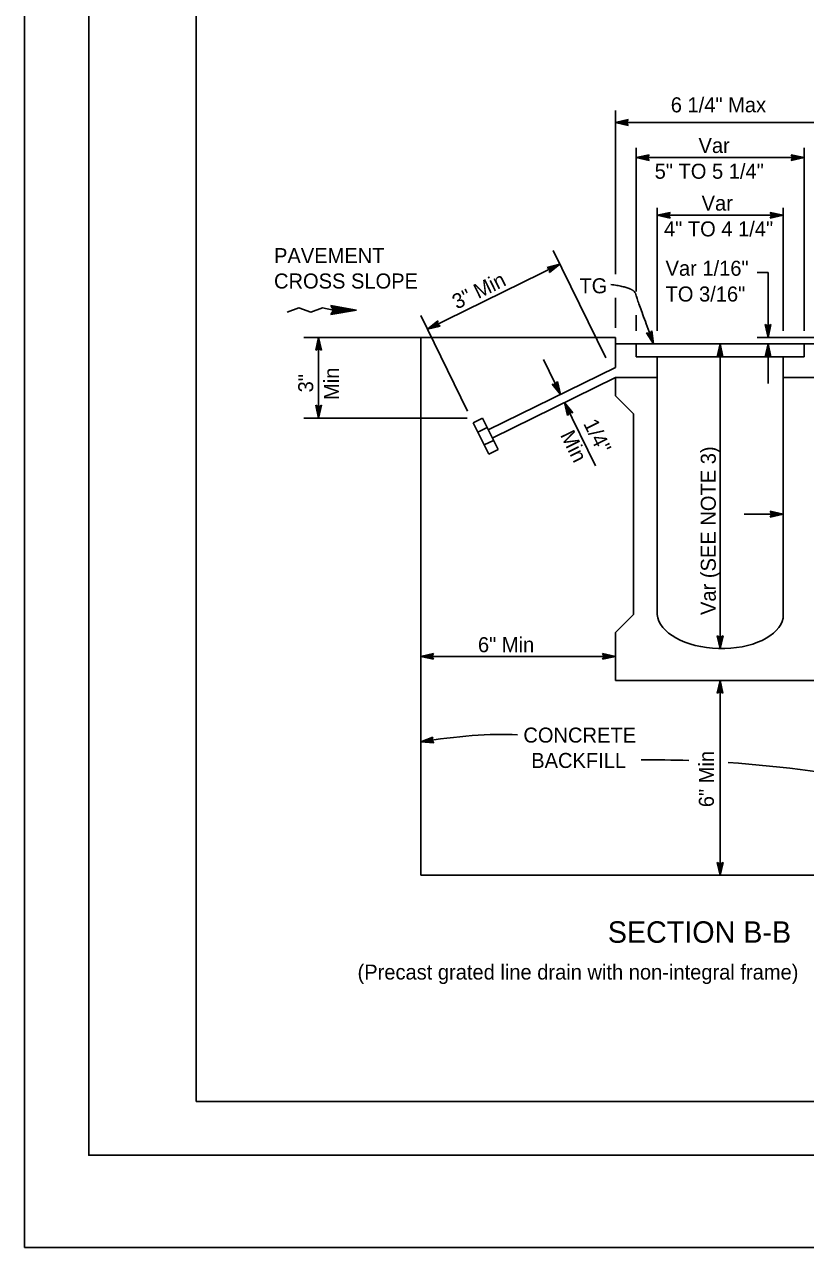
# Model space of a CAD drawing. Extents: x -893 to 867, y -474 to 712.
# Drawn here: x -893 to -529, y -474 to 96 of the extents above; entities that cross this region are included whole.
import ezdxf

# ---------------------------------------------------------------- set-up
doc = ezdxf.new("R2010")
doc.units = 0
for name, color, linetype in [('border_PLOTTING-ELEMENTS', 7, 'Continuous'), ('border_rw_22x34_Cut_Lines', 7, 'Continuous'), ('border_SHEET', 7, 'Continuous'), ('df_DETAIL', 7, 'Continuous'), ('df_DETAIL-anno', 7, 'Continuous'), ('df_FLOW-LINE', 7, 'Continuous')]:
    doc.layers.add(name, color=color, linetype=linetype)

msp = doc.modelspace()

# ---------------------------------------------------------------- linework, layer by layer
at = {"layer": 'border_PLOTTING-ELEMENTS'}
for points in [[(-893.46, -474.04), (866.54, -474.04), (866.54, 711.96), (-893.46, 711.96)], [(-863.46, 668.96), (836.54, 668.96), (836.54, -431.04), (-863.46, -431.04)]]:
    msp.add_lwpolyline(points, close=True, dxfattribs=at)
at = {"layer": 'border_rw_22x34_Cut_Lines'}
msp.add_lwpolyline([(-863.46, 668.96), (836.54, 668.96), (836.54, -431.04), (-863.46, -431.04)], close=True, dxfattribs=at)
at = {"layer": 'border_SHEET'}
for p, q in [((-813.46, -406.05), (-813.46, 643.95)), ((811.54, -406.05), (-813.46, -406.05))]:
    msp.add_line(p, q, dxfattribs=at)
at = {"layer": 'df_DETAIL'}
for p, q in [((-763.21, -50.08), (-618, -50.08)), ((-708.76, -50.08), (-708.76, -300.62)), ((-618, -50.08), (-618, -64.12)), ((-618, -53.11), (-520.33, -53.11)), ((-608.32, -53.11), (-608.32, -59.16)), ((-530.01, -53.11), (-530.01, -59.16)), ((-608.32, -59.16), (-530.01, -59.16)), ((-598.47, -59.16), (-598.47, -179.17)), ((-539.86, -59.16), (-539.86, -180.81)), ((-618, -64.12), (-677.24, -93.16)), ((-618, -68.84), (-675.37, -96.96)), ((-618, -68.84), (-618, -77.31)), ((-618, -68.84), (-598.47, -68.84)), ((-539.86, -68.84), (-520.33, -68.84)), ((-618, -77.31), (-609.63, -85.68)), ((-679.9, -87.72), (-684.24, -89.85)), ((-684.24, -89.85), (-677.05, -104.52)), ((-679.9, -87.72), (-672.71, -102.39)), ((-609.63, -85.68), (-609.63, -179.17)), ((-677.77, -92.07), (-682.11, -94.2)), ((-674.84, -98.05), (-679.19, -100.18)), ((-672.71, -102.39), (-677.05, -104.52)), ((-609.63, -179.17), (-618, -187.54)), ((-618, -187.54), (-618, -209.87)), ((-618, -209.87), (-520.33, -209.87)), ((-708.76, -300.62), (-429.57, -300.62))]:
    msp.add_line(p, q, dxfattribs=at)
msp.add_ellipse((-569.1, -178.88), major_axis=(29.39, -0.54), ratio=0.549308, start_param=3.192476, end_param=6.196947, dxfattribs=at)
at = {"layer": 'df_DETAIL-anno'}
for p, q in [((-618, -20.59), (-618, 55.55)), ((-618, 50.01), (-612, 51.34)), ((-612, 51.34), (-612.8, 50.01)), ((-612, 51.34), (-612, 51.34)), ((-618, 50.01), (-520.33, 50.01)), ((-612, 48.67), (-618, 50.01)), ((-618, 50.01), (-618, 50.01)), ((-612.22, 49.03), (-616.62, 50.01)), ((-616.61, 50.01), (-612.24, 50.98)), ((-615.24, 50.01), (-612.42, 50.64)), ((-612.45, 49.39), (-615.24, 50.01)), ((-613.86, 50.01), (-612.65, 50.28)), ((-612.63, 49.73), (-613.86, 50.01)), ((-612.8, 50.01), (-612, 48.67)), ((-612, 48.67), (-612, 48.67)), ((-608.32, 38.25), (-608.32, -28.69)), ((-608.32, 33.63), (-602.32, 34.96)), ((-606.93, 33.63), (-602.56, 34.6)), ((-605.56, 33.63), (-602.74, 34.26)), ((-602.32, 34.96), (-603.12, 33.63)), ((-602.32, 34.96), (-602.32, 34.96)), ((-535.21, 33.63), (-536.01, 34.97)), ((-536.01, 34.97), (-536.01, 34.97)), ((-536.01, 34.97), (-530.01, 33.63)), ((-535.79, 34.62), (-531.39, 33.63)), ((-535.56, 34.26), (-532.77, 33.63)), ((-530.01, -47.06), (-530.01, 38.25)), ((-608.32, 33.63), (-530.01, 33.63)), ((-602.32, 32.29), (-608.32, 33.63)), ((-608.32, 33.63), (-608.32, 33.63)), ((-602.54, 32.65), (-606.94, 33.63)), ((-602.77, 33.01), (-605.56, 33.63)), ((-604.18, 33.63), (-602.97, 33.9)), ((-602.95, 33.35), (-604.18, 33.63)), ((-603.12, 33.63), (-602.32, 32.29)), ((-602.32, 32.29), (-602.32, 32.29)), ((-530.01, 33.63), (-536.01, 32.3)), ((-536.01, 32.3), (-535.21, 33.63)), ((-536.01, 32.3), (-536.01, 32.3)), ((-531.4, 33.63), (-535.78, 32.66)), ((-532.77, 33.63), (-535.6, 33.01)), ((-535.38, 33.91), (-534.15, 33.63)), ((-534.15, 33.63), (-535.36, 33.37)), ((-530.01, 33.63), (-530.01, 33.63)), ((-598.47, -47.06), (-598.47, 10.33)), ((-598.47, 6.77), (-592.47, 8.1)), ((-598.47, 6.77), (-539.86, 6.77)), ((-592.47, 5.43), (-598.47, 6.77)), ((-598.47, 6.77), (-598.47, 6.77)), ((-592.69, 5.79), (-597.09, 6.77)), ((-597.08, 6.78), (-592.7, 7.74)), ((-595.71, 6.77), (-592.88, 7.4)), ((-592.92, 6.15), (-595.71, 6.77)), ((-594.33, 6.77), (-593.12, 7.04)), ((-593.1, 6.5), (-594.33, 6.77)), ((-592.47, 8.1), (-593.27, 6.77)), ((-593.27, 6.77), (-592.47, 5.43)), ((-592.47, 8.1), (-592.47, 8.1)), ((-545.06, 6.77), (-545.86, 8.11)), ((-545.86, 8.11), (-545.86, 8.11)), ((-545.86, 8.11), (-539.86, 6.77)), ((-539.86, 6.77), (-545.86, 5.44)), ((-545.86, 5.44), (-545.06, 6.77)), ((-545.65, 7.76), (-541.24, 6.77)), ((-541.26, 6.77), (-545.63, 5.8)), ((-542.63, 6.78), (-545.45, 6.15)), ((-545.41, 7.4), (-542.63, 6.78)), ((-545.24, 7.05), (-544.01, 6.78)), ((-544.01, 6.78), (-545.22, 6.51)), ((-539.86, -47.06), (-539.86, 10.33)), ((-539.86, 6.77), (-539.86, 6.77)), ((-592.47, 5.43), (-592.47, 5.43)), ((-545.86, 5.44), (-545.86, 5.44)), ((-647.01, -9.66), (-622.53, -59.6)), ((-643.89, -16.03), (-705.6, -46.28)), ((-649.87, -17.47), (-643.89, -16.03)), ((-649.52, -17.69), (-645.13, -16.64)), ((-643.89, -16.03), (-648.69, -19.87)), ((-645.14, -16.65), (-648.64, -19.44)), ((-643.89, -16.03), (-643.89, -16.03)), ((-648.56, -18.32), (-649.87, -17.47)), ((-649.87, -17.47), (-649.87, -17.47)), ((-649.15, -17.91), (-646.37, -17.24)), ((-648.84, -18.15), (-647.61, -17.85)), ((-648.69, -19.87), (-648.56, -18.32)), ((-648.69, -19.87), (-648.69, -19.87)), ((-646.37, -17.24), (-648.63, -19.05)), ((-647.61, -17.85), (-648.58, -18.62)), ((-551.93, -19.92), (-546.83, -19.92)), ((-546.83, -50.08), (-546.83, -19.92)), ((-618, -45.67), (-618, -31.66)), ((-608.32, -39.75), (-608.32, -47.06)), ((-708.72, -39.92), (-686.91, -84.42)), ((-705.6, -46.28), (-700.8, -42.45)), ((-699.63, -44.84), (-705.6, -46.28)), ((-699.98, -44.62), (-704.37, -45.67)), ((-704.36, -45.67), (-700.86, -42.87)), ((-703.12, -45.07), (-700.86, -43.26)), ((-700.35, -44.4), (-703.12, -45.07)), ((-701.88, -44.46), (-700.91, -43.69)), ((-700.66, -44.17), (-701.88, -44.46)), ((-700.8, -42.45), (-700.94, -43.99)), ((-700.94, -43.99), (-699.63, -44.84)), ((-700.8, -42.45), (-700.8, -42.45)), ((-699.63, -44.84), (-699.63, -44.84)), ((-546.83, -50.08), (-548.16, -44.08)), ((-548.16, -44.08), (-548.16, -44.08)), ((-548.16, -44.08), (-546.83, -44.88)), ((-546.83, -48.69), (-547.8, -44.32)), ((-546.82, -47.32), (-547.45, -44.49)), ((-546.82, -45.94), (-547.09, -44.73)), ((-546.83, -44.88), (-545.49, -44.08)), ((-545.49, -44.08), (-546.83, -50.08)), ((-545.84, -44.3), (-546.83, -48.7)), ((-546.2, -44.53), (-546.82, -47.32)), ((-546.55, -44.71), (-546.82, -45.94)), ((-545.49, -44.08), (-545.49, -44.08)), ((-757.67, -56.08), (-756.33, -50.08)), ((-756.33, -50.08), (-756.33, -87.72)), ((-756.33, -50.08), (-756.33, -50.08)), ((-756.33, -50.08), (-755, -56.08)), ((-705.6, -46.28), (-705.6, -46.28)), ((-601.98, -48.24), (-603.51, -47.95)), ((-603.51, -47.95), (-603.51, -47.95)), ((-603.51, -47.95), (-600.16, -53.11)), ((-603.1, -48.03), (-600.64, -51.82)), ((-602.68, -48.13), (-601.13, -50.52)), ((-602.3, -48.17), (-601.61, -49.23)), ((-601.01, -47.02), (-601.98, -48.24)), ((-601.61, -49.23), (-601.78, -48)), ((-601.13, -50.52), (-601.53, -47.65)), ((-600.64, -51.8), (-601.26, -47.37)), ((-600.16, -53.11), (-601.01, -47.02)), ((-601.01, -47.02), (-601.01, -47.02)), ((-524.17, -50.08), (-551.93, -50.08)), ((-546.83, -50.08), (-546.83, -50.08)), ((-756.33, -55.28), (-757.67, -56.08)), ((-757.67, -56.08), (-757.67, -56.08)), ((-757.31, -55.87), (-756.33, -51.46)), ((-756.95, -55.63), (-756.33, -52.85)), ((-756.61, -55.46), (-756.33, -54.23)), ((-756.33, -51.47), (-755.36, -55.85)), ((-756.33, -52.85), (-755.7, -55.67)), ((-756.33, -54.23), (-756.06, -55.44)), ((-755, -56.08), (-756.33, -55.28)), ((-755, -56.08), (-755, -56.08)), ((-600.16, -53.11), (-600.16, -53.11)), ((-570.51, -59.11), (-569.17, -53.11)), ((-570.15, -58.89), (-569.17, -54.49)), ((-569.79, -58.66), (-569.17, -55.87)), ((-569.17, -53.11), (-569.17, -195.04)), ((-569.17, -53.11), (-569.17, -53.11)), ((-569.17, -53.11), (-567.84, -59.11)), ((-569.17, -55.87), (-568.54, -58.7)), ((-569.16, -54.5), (-568.2, -58.87)), ((-548.17, -59.11), (-546.83, -53.11)), ((-547.81, -58.89), (-546.83, -54.49)), ((-547.45, -58.66), (-546.83, -55.87)), ((-546.83, -71.53), (-546.83, -53.11)), ((-546.83, -53.11), (-546.83, -53.11)), ((-546.83, -53.11), (-545.5, -59.11)), ((-546.83, -55.87), (-546.2, -58.7)), ((-546.82, -54.5), (-545.86, -58.87)), ((-651.57, -60.36), (-643.58, -76.66)), ((-569.17, -58.31), (-570.51, -59.11)), ((-570.51, -59.11), (-570.51, -59.11)), ((-569.45, -58.48), (-569.17, -57.25)), ((-569.17, -57.25), (-568.9, -58.46)), ((-567.84, -59.11), (-569.17, -58.31)), ((-567.84, -59.11), (-567.84, -59.11)), ((-546.83, -58.31), (-548.17, -59.11)), ((-548.17, -59.11), (-548.17, -59.11)), ((-547.1, -58.48), (-546.83, -57.25)), ((-546.83, -57.25), (-546.56, -58.46)), ((-545.5, -59.11), (-546.83, -58.31)), ((-545.5, -59.11), (-545.5, -59.11)), ((-643.58, -76.66), (-647.42, -71.86)), ((-647.42, -71.86), (-647.42, -71.86)), ((-647.42, -71.86), (-645.87, -71.99)), ((-644.2, -75.41), (-646.99, -71.91)), ((-644.8, -74.18), (-646.6, -71.92)), ((-645.4, -72.94), (-646.18, -71.97)), ((-645.87, -71.99), (-645.02, -70.68)), ((-645.7, -71.71), (-645.4, -72.94)), ((-645.46, -71.4), (-644.8, -74.18)), ((-645.24, -71.03), (-644.19, -75.42)), ((-645.02, -70.68), (-645.02, -70.68)), ((-645.02, -70.68), (-643.58, -76.66)), ((-643.58, -76.66), (-643.58, -76.66)), ((-756.33, -87.72), (-757.66, -81.72)), ((-757.66, -81.72), (-757.66, -81.72)), ((-757.66, -81.72), (-756.33, -82.52)), ((-756.33, -86.33), (-757.3, -81.96)), ((-756.33, -84.96), (-756.95, -82.14)), ((-756.33, -83.58), (-756.59, -82.37)), ((-756.33, -82.52), (-754.99, -81.72)), ((-754.99, -81.72), (-756.33, -87.72)), ((-755.34, -81.94), (-756.33, -86.34)), ((-755.7, -82.17), (-756.33, -84.96)), ((-756.05, -82.35), (-756.33, -83.58)), ((-754.99, -81.72), (-754.99, -81.72)), ((-641.72, -80.46), (-627.26, -109.95)), ((-640.28, -86.44), (-641.72, -80.46)), ((-641.72, -80.46), (-641.72, -80.46)), ((-641.72, -80.46), (-637.88, -85.27)), ((-640.05, -86.09), (-641.11, -81.7)), ((-641.1, -81.71), (-638.31, -85.21)), ((-639.83, -85.72), (-640.5, -82.94)), ((-640.5, -82.94), (-638.7, -85.21)), ((-639.43, -85.13), (-640.28, -86.44)), ((-639.6, -85.41), (-639.9, -84.19)), ((-639.9, -84.19), (-639.12, -85.15)), ((-637.88, -85.27), (-639.43, -85.13)), ((-637.88, -85.27), (-637.88, -85.27)), ((-763.21, -87.72), (-687.08, -87.72)), ((-756.33, -87.72), (-756.33, -87.72)), ((-640.28, -86.44), (-640.28, -86.44)), ((-558.02, -132.43), (-539.86, -132.43)), ((-545.06, -132.43), (-545.86, -131.09)), ((-545.86, -131.09), (-545.86, -131.09)), ((-545.86, -131.09), (-539.86, -132.43)), ((-539.86, -132.43), (-545.86, -133.76)), ((-545.86, -133.76), (-545.06, -132.43)), ((-545.86, -133.76), (-545.86, -133.76)), ((-545.65, -131.44), (-541.24, -132.42)), ((-541.26, -132.43), (-545.63, -133.4)), ((-542.63, -132.42), (-545.45, -133.05)), ((-545.41, -131.8), (-542.63, -132.42)), ((-545.24, -132.15), (-544.01, -132.42)), ((-544.01, -132.42), (-545.22, -132.69)), ((-539.86, -132.43), (-539.86, -132.43)), ((-569.17, -195.04), (-570.5, -189.04)), ((-570.5, -189.04), (-570.5, -189.04)), ((-570.5, -189.04), (-569.17, -189.84)), ((-569.17, -193.64), (-570.14, -189.27)), ((-569.17, -192.27), (-569.79, -189.45)), ((-569.16, -190.89), (-569.43, -189.68)), ((-569.17, -189.84), (-567.83, -189.04)), ((-567.83, -189.04), (-569.17, -195.04)), ((-568.18, -189.25), (-569.17, -193.66)), ((-568.54, -189.49), (-569.17, -192.27)), ((-568.89, -189.66), (-569.16, -190.89)), ((-567.83, -189.04), (-567.83, -189.04)), ((-708.76, -198.71), (-702.76, -197.38)), ((-708.76, -198.71), (-618, -198.71)), ((-702.76, -200.04), (-708.76, -198.71)), ((-708.76, -198.71), (-708.76, -198.71)), ((-702.98, -199.69), (-707.38, -198.71)), ((-707.37, -198.7), (-702.99, -197.73)), ((-706, -198.71), (-703.17, -198.08)), ((-703.21, -199.33), (-706, -198.71)), ((-704.62, -198.71), (-703.41, -198.44)), ((-703.39, -198.98), (-704.62, -198.71)), ((-702.76, -197.38), (-703.56, -198.71)), ((-703.56, -198.71), (-702.76, -200.04)), ((-702.76, -197.38), (-702.76, -197.38)), ((-623.2, -198.71), (-624, -197.37)), ((-624, -197.37), (-624, -197.37)), ((-624, -197.37), (-618, -198.71)), ((-618, -198.71), (-624, -200.04)), ((-624, -200.04), (-623.2, -198.71)), ((-623.79, -197.72), (-619.38, -198.7)), ((-619.4, -198.71), (-623.77, -199.68)), ((-620.77, -198.7), (-623.59, -199.33)), ((-623.55, -198.08), (-620.77, -198.7)), ((-623.38, -198.43), (-622.15, -198.7)), ((-622.15, -198.7), (-623.36, -198.97)), ((-618, -198.71), (-618, -198.71)), ((-569.17, -195.04), (-569.17, -195.04)), ((-702.76, -200.04), (-702.76, -200.04)), ((-624, -200.04), (-624, -200.04)), ((-570.51, -215.87), (-569.17, -209.87)), ((-569.17, -209.87), (-569.17, -300.62)), ((-569.17, -209.87), (-569.17, -209.87)), ((-569.17, -209.87), (-567.84, -215.87)), ((-569.17, -215.07), (-570.51, -215.87)), ((-570.51, -215.87), (-570.51, -215.87)), ((-570.15, -215.65), (-569.17, -211.25)), ((-569.79, -215.42), (-569.17, -212.63)), ((-569.45, -215.24), (-569.17, -214.01)), ((-569.17, -212.63), (-568.54, -215.46)), ((-569.17, -214.01), (-568.9, -215.22)), ((-567.84, -215.87), (-569.17, -215.07)), ((-569.16, -211.26), (-568.2, -215.63)), ((-567.84, -215.87), (-567.84, -215.87)), ((-708.76, -238.56), (-703.07, -236.25)), ((-702.62, -238.88), (-708.76, -238.56)), ((-708.76, -238.56), (-708.76, -238.56)), ((-702.89, -238.57), (-707.4, -238.33)), ((-707.39, -238.33), (-703.24, -236.64)), ((-706.04, -238.1), (-703.36, -237.01)), ((-703.18, -238.25), (-706.04, -238.1)), ((-704.67, -237.87), (-703.53, -237.41)), ((-703.42, -237.94), (-704.67, -237.87)), ((-703.07, -236.25), (-703.63, -237.69)), ((-703.63, -237.69), (-702.62, -238.88)), ((-703.07, -236.25), (-703.07, -236.25)), ((-702.62, -238.88), (-702.62, -238.88)), ((-569.17, -300.62), (-570.5, -294.62)), ((-570.5, -294.62), (-570.5, -294.62)), ((-570.5, -294.62), (-569.17, -295.42)), ((-569.17, -299.23), (-570.14, -294.86)), ((-569.17, -297.86), (-569.79, -295.03)), ((-569.16, -296.48), (-569.43, -295.27)), ((-569.17, -295.42), (-567.83, -294.62)), ((-567.83, -294.62), (-569.17, -300.62)), ((-568.18, -294.84), (-569.17, -299.24)), ((-568.54, -295.07), (-569.17, -297.86)), ((-568.89, -295.25), (-569.16, -296.48)), ((-567.83, -294.62), (-567.83, -294.62)), ((-569.17, -300.62), (-569.17, -300.62))]:
    msp.add_line(p, q, dxfattribs=at)
for centre, major_axis, ratio, start_param, end_param in [((-716.67, -264.73), (-83.11, -17.97), 0.28461, 3.959826, 4.555729), ((-588.53, -325.09), (216.08, -6.97), 0.360853, 1.560272, 1.663544), ((-588.53, -325.09), (216.08, -6.97), 0.360853, 0.755969, 1.475466)]:
    msp.add_ellipse(centre, major_axis=major_axis, ratio=ratio, start_param=start_param, end_param=end_param, dxfattribs=at)
msp.add_open_spline([(-620.15, -25.45), (-609.43, -26.87), (-607.91, -32.32), (-600.16, -53.11)], degree=2, dxfattribs=at)
at = {"layer": 'df_FLOW-LINE'}
for p, q in [((-750.62, -35.26), (-738.61, -37.38)), ((-749.39, -37.38), (-750.62, -35.26)), ((-738.61, -37.38), (-750.62, -39.5)), ((-750.62, -39.5), (-749.39, -37.38)), ((-750.29, -35.82), (-741.48, -37.38)), ((-741.48, -37.38), (-750.29, -38.94)), ((-749.96, -36.39), (-744.33, -37.38)), ((-744.33, -37.38), (-749.96, -38.37)), ((-749.63, -36.96), (-747.25, -37.38)), ((-747.25, -37.38), (-749.63, -37.8))]:
    msp.add_line(p, q, dxfattribs=at)
msp.add_lwpolyline([(-771.01, -38.37), (-765.51, -36.39), (-760.01, -38.37), (-754.51, -36.39), (-749.39, -37.38), (-738.61, -37.38)], dxfattribs=at)

# ---------------------------------------------------------------- texts
at = {"layer": 'df_DETAIL-anno'}
for s, height, p in [('6 1/4" Max', 7, (-592.18, 54.73)), ('Var', 7, (-579.24, 35.8)), ('5" TO 5 1/4"', 7, (-599.69, 23.8)), ('Var', 7, (-577.81, 8.94)), ('4" TO 4 1/4"', 7, (-595.34, -3.06)), ('PAVEMENT', 7, (-777.12, -15.52)), ('Var 1/16"', 7, (-594.61, -21.39)), ('CROSS SLOPE', 7, (-777.12, -27.33)), ('TG', 7, (-634.76, -29.56)), ('TO 3/16"', 7, (-594.61, -33.39)), ('6" Min', 7, (-682.06, -196.73)), ('CONCRETE', 7, (-660.89, -238.85)), ('BACKFILL', 7, (-657.23, -250.66)), ('SECTION B-B', 10, (-621.54, -332.09)), ('(Precast grated line drain with non-integral frame)', 7, (-738.19, -349.22))]:
    msp.add_text(s, height=height, dxfattribs=at).set_placement(p)
for s, rotation, p in [('3" Min', 26.1136, (-691.9, -37.19)), ('3"', 90, (-758.86, -75.71)), ('Min', 90, (-746.86, -79.23)), ('1/4"', 296.4078, (-633.14, -90.21)), ('Min', 296.4078, (-643.89, -95.55)), ('Var (SEE NOTE 3)', 90, (-571.2, -179.41)), ('6" Min', 90, (-572.09, -268.93))]:
    msp.add_text(s, height=7, rotation=rotation, dxfattribs=at).set_placement(p)

doc.saveas('drawing.dxf')
